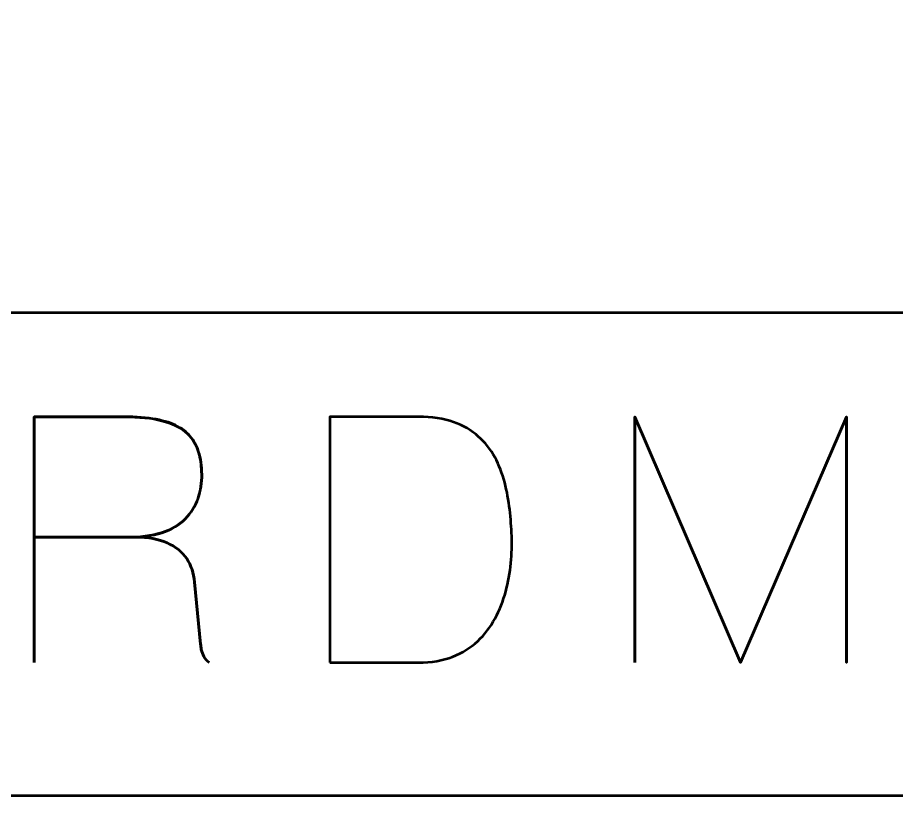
# Model space of a CAD drawing. Header units: centimetres. Extents: x -21 to 0, y -29.7 to 0.
# Drawn here: x -6.737 to -4.555, y -29.7 to -27.768 of the extents above; entities that cross this region are included whole.
import ezdxf

# ---------------------------------------------------------------- set-up
doc = ezdxf.new("R2010")
doc.units = ezdxf.units.CM
doc.header["$MEASUREMENT"] = 0
doc.layers.add('Layer 1', color=7, linetype='Continuous')

msp = doc.modelspace()

# ---------------------------------------------------------------- linework, layer by layer
at = {"layer": 'Layer 1', "color": 22, "lineweight": 53}
msp.add_open_spline([(-21.00003, -29.19995), (-21.00003, -29.19995), (-21.00003, -0.49992), (-21.00003, -0.49992), (-21.00003, -0.49992), (-21.00003, -0.22295), (-20.77694, 0.00004), (-20.49994, 0.00004), (-20.49994, 0.00004), (-20.49994, 0.00004), (-0.50008, 0.00004), (-0.50008, 0.00004), (-0.50008, 0.00004), (-0.22294, 0.00004), (0.00002, -0.22295), (0.00002, -0.49992), (0.00002, -0.49992), (0.00002, -0.49992), (0.00002, -29.19995), (0.00002, -29.19995), (0.00002, -29.19995), (0.00002, -29.47695), (-0.22294, -29.70004), (-0.50008, -29.70004), (-0.50008, -29.70004), (-0.50008, -29.70004), (-20.49994, -29.70004), (-20.49994, -29.70004), (-20.49994, -29.70004), (-20.77694, -29.70004), (-21.00003, -29.47695), (-21.00003, -29.19995)], degree=3, knots=[0, 0, 0, 0, 0.125, 0.125, 0.125, 0.125, 0.25, 0.25, 0.25, 0.25, 0.375, 0.375, 0.375, 0.375, 0.5, 0.5, 0.5, 0.5, 0.625, 0.625, 0.625, 0.625, 0.75, 0.75, 0.75, 0.75, 0.875, 0.875, 0.875, 0.875, 1, 1, 1, 1], dxfattribs=at)
at = {"layer": 'Layer 1', "color": 114, "lineweight": 53}
msp.add_open_spline([(-8.15002, -27.99995), (-8.15002, -27.99995), (-8.15002, -26.55), (-8.15002, -26.55), (-8.15002, -26.55), (-8.15002, -26.55), (-7.9125, -26.55), (-7.9125, -26.55), (-7.9125, -26.55), (-7.58118, -26.55), (-7.3125, -26.28131), (-7.3125, -25.95), (-7.3125, -25.95), (-7.3125, -25.61869), (-7.58118, -25.35), (-7.9125, -25.35), (-7.9125, -25.35), (-7.9125, -25.35), (-8.15002, -25.35), (-8.15002, -25.35), (-8.15002, -25.35), (-8.15002, -25.35), (-8.15002, -19.05), (-8.15002, -19.05), (-8.15002, -19.05), (-8.15002, -19.05), (-7.9125, -19.05), (-7.9125, -19.05), (-7.9125, -19.05), (-7.58118, -19.05), (-7.3125, -18.78132), (-7.3125, -18.45), (-7.3125, -18.45), (-7.3125, -18.11868), (-7.58118, -17.85), (-7.9125, -17.85), (-7.9125, -17.85), (-7.9125, -17.85), (-8.15002, -17.85), (-8.15002, -17.85), (-8.15002, -17.85), (-8.15002, -17.85), (-8.15002, -15.70005), (-8.15002, -15.70005), (-8.15002, -15.70005), (-8.15002, -15.42305), (-7.92693, -15.19995), (-7.64993, -15.19995), (-7.64993, -15.19995), (-7.64993, -15.19995), (-3.35007, -15.19995), (-3.35007, -15.19995), (-3.35007, -15.19995), (-3.07293, -15.19995), (-2.84997, -15.42305), (-2.84997, -15.70005), (-2.84997, -15.70005), (-2.84997, -15.70005), (-2.84997, -15.84998), (-2.84997, -15.84998), (-2.84997, -15.84998), (-2.84997, -15.84998), (-2.84997, -17.1615), (-2.84997, -17.1615), (-2.84997, -17.1615), (-2.84997, -17.1615), (-3.083, -17.1615), (-3.083, -17.1615), (-3.083, -17.1615), (-3.41432, -17.1615), (-3.683, -17.43018), (-3.683, -17.7615), (-3.683, -17.7615), (-3.683, -18.09282), (-3.41432, -18.3615), (-3.083, -18.3615), (-3.083, -18.3615), (-3.083, -18.3615), (-2.84997, -18.3615), (-2.84997, -18.3615), (-2.84997, -18.3615), (-2.84997, -18.3615), (-2.84997, -20.25), (-2.84997, -20.25), (-2.84997, -20.25), (-2.84997, -20.25), (-3.5875, -20.25), (-3.5875, -20.25), (-3.5875, -20.25), (-3.91882, -20.25), (-4.1875, -20.51868), (-4.1875, -20.85), (-4.1875, -20.85), (-4.1875, -21.18132), (-3.91882, -21.45), (-3.5875, -21.45), (-3.5875, -21.45), (-3.5875, -21.45), (-2.84997, -21.45), (-2.84997, -21.45), (-2.84997, -21.45), (-2.84997, -21.45), (-2.84997, -25.4615), (-2.84997, -25.4615), (-2.84997, -25.4615), (-2.84997, -25.4615), (-3.033, -25.4615), (-3.033, -25.4615), (-3.033, -25.4615), (-3.36432, -25.4615), (-3.633, -25.73019), (-3.633, -26.0615), (-3.633, -26.0615), (-3.633, -26.39281), (-3.36432, -26.6615), (-3.033, -26.6615), (-3.033, -26.6615), (-3.033, -26.6615), (-2.84997, -26.6615), (-2.84997, -26.6615), (-2.84997, -26.6615), (-2.84997, -26.6615), (-2.84997, -27.99995), (-2.84997, -27.99995), (-2.84997, -27.99995), (-2.84997, -28.27695), (-3.07293, -28.50005), (-3.35007, -28.50005), (-3.35007, -28.50005), (-3.35007, -28.50005), (-7.64993, -28.50005), (-7.64993, -28.50005), (-7.64993, -28.50005), (-7.92693, -28.50005), (-8.15002, -28.27695), (-8.15002, -27.99995)], degree=3, knots=[0, 0, 0, 0, 0.0294118, 0.0294118, 0.0294118, 0.0294118, 0.0588235, 0.0588235, 0.0588235, 0.0588235, 0.0882353, 0.0882353, 0.0882353, 0.0882353, 0.1176471, 0.1176471, 0.1176471, 0.1176471, 0.1470588, 0.1470588, 0.1470588, 0.1470588, 0.1764706, 0.1764706, 0.1764706, 0.1764706, 0.2058824, 0.2058824, 0.2058824, 0.2058824, 0.2352941, 0.2352941, 0.2352941, 0.2352941, 0.2647059, 0.2647059, 0.2647059, 0.2647059, 0.2941176, 0.2941176, 0.2941176, 0.2941176, 0.3235294, 0.3235294, 0.3235294, 0.3235294, 0.3529412, 0.3529412, 0.3529412, 0.3529412, 0.3823529, 0.3823529, 0.3823529, 0.3823529, 0.4117647, 0.4117647, 0.4117647, 0.4117647, 0.4411765, 0.4411765, 0.4411765, 0.4411765, 0.4705882, 0.4705882, 0.4705882, 0.4705882, 0.5, 0.5, 0.5, 0.5, 0.5294118, 0.5294118, 0.5294118, 0.5294118, 0.5588235, 0.5588235, 0.5588235, 0.5588235, 0.5882353, 0.5882353, 0.5882353, 0.5882353, 0.6176471, 0.6176471, 0.6176471, 0.6176471, 0.6470588, 0.6470588, 0.6470588, 0.6470588, 0.6764706, 0.6764706, 0.6764706, 0.6764706, 0.7058824, 0.7058824, 0.7058824, 0.7058824, 0.7352941, 0.7352941, 0.7352941, 0.7352941, 0.7647059, 0.7647059, 0.7647059, 0.7647059, 0.7941176, 0.7941176, 0.7941176, 0.7941176, 0.8235294, 0.8235294, 0.8235294, 0.8235294, 0.8529412, 0.8529412, 0.8529412, 0.8529412, 0.8823529, 0.8823529, 0.8823529, 0.8823529, 0.9117647, 0.9117647, 0.9117647, 0.9117647, 0.9411765, 0.9411765, 0.9411765, 0.9411765, 0.9705882, 0.9705882, 0.9705882, 0.9705882, 1, 1, 1, 1], dxfattribs=at)
at = {"layer": 'Layer 1', "color": 30, "lineweight": 53}
for points, knots in [([(-6.69558, -29.36992), (-6.69558, -29.36992), (-6.69558, -28.75947), (-6.69558, -28.75947), (-6.69558, -28.75947), (-6.69558, -28.75947), (-6.47291, -28.75947), (-6.47291, -28.75947), (-6.47291, -28.75947), (-6.44186, -28.75947), (-6.41533, -28.76159), (-6.39346, -28.76568), (-6.39346, -28.76568), (-6.37145, -28.76977), (-6.35324, -28.7757), (-6.33885, -28.78346), (-6.33885, -28.78346), (-6.32446, -28.79122), (-6.31317, -28.80068), (-6.30484, -28.81182), (-6.30484, -28.81182), (-6.29637, -28.82283), (-6.29045, -28.83539), (-6.28664, -28.84936), (-6.28664, -28.84936), (-6.28283, -28.86333), (-6.28057, -28.87843), (-6.27986, -28.89494), (-6.27986, -28.89494), (-6.27888, -28.91568), (-6.28113, -28.93572), (-6.2865, -28.95505), (-6.2865, -28.95505), (-6.292, -28.97453), (-6.30145, -28.99188), (-6.31486, -29.0074), (-6.31486, -29.0074), (-6.32841, -29.02293), (-6.34661, -29.0352), (-6.36975, -29.04438), (-6.36975, -29.04438), (-6.39289, -29.05341), (-6.42154, -29.0582), (-6.45597, -29.05835), (-6.45597, -29.05835), (-6.45597, -29.05835), (-6.69558, -29.05835), (-6.69558, -29.05835), (-6.69558, -29.05835), (-6.69558, -29.05835), (-6.45597, -29.05835), (-6.45597, -29.05835), (-6.45597, -29.05835), (-6.42225, -29.0582), (-6.39388, -29.05341), (-6.37088, -29.04438), (-6.37088, -29.04438), (-6.34788, -29.0352), (-6.32954, -29.02293), (-6.31585, -29.0074), (-6.31585, -29.0074), (-6.30216, -28.99188), (-6.29256, -28.97453), (-6.28692, -28.95505), (-6.28692, -28.95505), (-6.28128, -28.93572), (-6.27888, -28.91568), (-6.27986, -28.89494), (-6.27986, -28.89494), (-6.28071, -28.87434), (-6.28424, -28.85571), (-6.29045, -28.83906), (-6.29045, -28.83906), (-6.29652, -28.82255), (-6.30668, -28.8083), (-6.32079, -28.79644), (-6.32079, -28.79644), (-6.3349, -28.78459), (-6.35437, -28.77542), (-6.37907, -28.76907), (-6.37907, -28.76907), (-6.40376, -28.76272), (-6.43509, -28.75947), (-6.47291, -28.75947), (-6.47291, -28.75947), (-6.47291, -28.75947), (-6.69558, -28.75947), (-6.69558, -28.75947), (-6.69558, -28.75947), (-6.69558, -28.75947), (-6.69558, -29.36992), (-6.69558, -29.36992)], [0, 0, 0, 0, 0.0434783, 0.0434783, 0.0434783, 0.0434783, 0.0869565, 0.0869565, 0.0869565, 0.0869565, 0.1304348, 0.1304348, 0.1304348, 0.1304348, 0.173913, 0.173913, 0.173913, 0.173913, 0.2173913, 0.2173913, 0.2173913, 0.2173913, 0.2608696, 0.2608696, 0.2608696, 0.2608696, 0.3043478, 0.3043478, 0.3043478, 0.3043478, 0.3478261, 0.3478261, 0.3478261, 0.3478261, 0.3913043, 0.3913043, 0.3913043, 0.3913043, 0.4347826, 0.4347826, 0.4347826, 0.4347826, 0.4782609, 0.4782609, 0.4782609, 0.4782609, 0.5217391, 0.5217391, 0.5217391, 0.5217391, 0.5652174, 0.5652174, 0.5652174, 0.5652174, 0.6086957, 0.6086957, 0.6086957, 0.6086957, 0.6521739, 0.6521739, 0.6521739, 0.6521739, 0.6956522, 0.6956522, 0.6956522, 0.6956522, 0.7391304, 0.7391304, 0.7391304, 0.7391304, 0.7826087, 0.7826087, 0.7826087, 0.7826087, 0.826087, 0.826087, 0.826087, 0.826087, 0.8695652, 0.8695652, 0.8695652, 0.8695652, 0.9130435, 0.9130435, 0.9130435, 0.9130435, 0.9565217, 0.9565217, 0.9565217, 0.9565217, 1, 1, 1, 1]), ([(-5.96152, -29.36992), (-5.96152, -29.36992), (-5.96152, -28.75947), (-5.96152, -28.75947), (-5.96152, -28.75947), (-5.96152, -28.75947), (-5.74139, -28.75947), (-5.74139, -28.75947), (-5.74139, -28.75947), (-5.70794, -28.75961), (-5.67901, -28.76399), (-5.6546, -28.77259), (-5.6546, -28.77259), (-5.63033, -28.7812), (-5.60973, -28.79306), (-5.59308, -28.80801), (-5.59308, -28.80801), (-5.57628, -28.82311), (-5.56274, -28.84047), (-5.55215, -28.85994), (-5.55215, -28.85994), (-5.54157, -28.87956), (-5.53339, -28.90044), (-5.5276, -28.9226), (-5.5276, -28.9226), (-5.52182, -28.94461), (-5.51772, -28.96705), (-5.51518, -28.98977), (-5.51518, -28.98977), (-5.51264, -29.01248), (-5.51095, -29.0345), (-5.51024, -29.05581), (-5.51024, -29.05581), (-5.50926, -29.07711), (-5.50996, -29.09955), (-5.51222, -29.12312), (-5.51222, -29.12312), (-5.51448, -29.14668), (-5.51871, -29.17025), (-5.52506, -29.19367), (-5.52506, -29.19367), (-5.53127, -29.2171), (-5.54016, -29.23939), (-5.55159, -29.26042), (-5.55159, -29.26042), (-5.56288, -29.28158), (-5.57727, -29.30035), (-5.59449, -29.31672), (-5.59449, -29.31672), (-5.61184, -29.33309), (-5.63259, -29.34607), (-5.65686, -29.35553), (-5.65686, -29.35553), (-5.68113, -29.36498), (-5.70935, -29.36978), (-5.74139, -29.36992), (-5.74139, -29.36992), (-5.74139, -29.36992), (-5.96152, -29.36992), (-5.96152, -29.36992)], [0, 0, 0, 0, 0.0666667, 0.0666667, 0.0666667, 0.0666667, 0.1333333, 0.1333333, 0.1333333, 0.1333333, 0.2, 0.2, 0.2, 0.2, 0.2666667, 0.2666667, 0.2666667, 0.2666667, 0.3333333, 0.3333333, 0.3333333, 0.3333333, 0.4, 0.4, 0.4, 0.4, 0.4666667, 0.4666667, 0.4666667, 0.4666667, 0.5333333, 0.5333333, 0.5333333, 0.5333333, 0.6, 0.6, 0.6, 0.6, 0.6666667, 0.6666667, 0.6666667, 0.6666667, 0.7333333, 0.7333333, 0.7333333, 0.7333333, 0.8, 0.8, 0.8, 0.8, 0.8666667, 0.8666667, 0.8666667, 0.8666667, 0.9333333, 0.9333333, 0.9333333, 0.9333333, 1, 1, 1, 1]), ([(-5.96152, -29.36992), (-5.96152, -29.36992), (-5.96152, -28.75947), (-5.96152, -28.75947), (-5.96152, -28.75947), (-5.96152, -28.75947), (-5.74139, -28.75947), (-5.74139, -28.75947), (-5.74139, -28.75947), (-5.70794, -28.75961), (-5.67901, -28.76399), (-5.6546, -28.77259), (-5.6546, -28.77259), (-5.63033, -28.7812), (-5.60973, -28.79306), (-5.59308, -28.80801), (-5.59308, -28.80801), (-5.57628, -28.82311), (-5.56274, -28.84047), (-5.55215, -28.85994), (-5.55215, -28.85994), (-5.54157, -28.87956), (-5.53339, -28.90044), (-5.5276, -28.9226), (-5.5276, -28.9226), (-5.52182, -28.94461), (-5.51772, -28.96705), (-5.51518, -28.98977), (-5.51518, -28.98977), (-5.51264, -29.01248), (-5.51095, -29.0345), (-5.51024, -29.05581), (-5.51024, -29.05581), (-5.50926, -29.07711), (-5.50996, -29.09955), (-5.51222, -29.12312), (-5.51222, -29.12312), (-5.51448, -29.14668), (-5.51871, -29.17025), (-5.52506, -29.19367), (-5.52506, -29.19367), (-5.53127, -29.2171), (-5.54016, -29.23939), (-5.55159, -29.26042), (-5.55159, -29.26042), (-5.56288, -29.28158), (-5.57727, -29.30035), (-5.59449, -29.31672), (-5.59449, -29.31672), (-5.61184, -29.33309), (-5.63259, -29.34607), (-5.65686, -29.35553), (-5.65686, -29.35553), (-5.68113, -29.36498), (-5.70935, -29.36978), (-5.74139, -29.36992), (-5.74139, -29.36992), (-5.74139, -29.36992), (-5.96152, -29.36992), (-5.96152, -29.36992)], [0, 0, 0, 0, 0.0666667, 0.0666667, 0.0666667, 0.0666667, 0.1333333, 0.1333333, 0.1333333, 0.1333333, 0.2, 0.2, 0.2, 0.2, 0.2666667, 0.2666667, 0.2666667, 0.2666667, 0.3333333, 0.3333333, 0.3333333, 0.3333333, 0.4, 0.4, 0.4, 0.4, 0.4666667, 0.4666667, 0.4666667, 0.4666667, 0.5333333, 0.5333333, 0.5333333, 0.5333333, 0.6, 0.6, 0.6, 0.6, 0.6666667, 0.6666667, 0.6666667, 0.6666667, 0.7333333, 0.7333333, 0.7333333, 0.7333333, 0.8, 0.8, 0.8, 0.8, 0.8666667, 0.8666667, 0.8666667, 0.8666667, 0.9333333, 0.9333333, 0.9333333, 0.9333333, 1, 1, 1, 1]), ([(-5.2046, -29.36992), (-5.2046, -29.36992), (-5.2046, -28.75947), (-5.2046, -28.75947), (-5.2046, -28.75947), (-5.2046, -28.75947), (-4.94213, -29.36992), (-4.94213, -29.36992), (-4.94213, -29.36992), (-4.94213, -29.36992), (-4.67882, -28.75947), (-4.67882, -28.75947), (-4.67882, -28.75947), (-4.67882, -28.75947), (-4.67882, -29.36992), (-4.67882, -29.36992), (-4.67882, -29.36992), (-4.67882, -29.36992), (-4.67882, -28.75947), (-4.67882, -28.75947), (-4.67882, -28.75947), (-4.67882, -28.75947), (-4.94213, -29.36992), (-4.94213, -29.36992), (-4.94213, -29.36992), (-4.94213, -29.36992), (-5.2046, -28.75947), (-5.2046, -28.75947), (-5.2046, -28.75947), (-5.2046, -28.75947), (-5.2046, -29.36992), (-5.2046, -29.36992)], [0, 0, 0, 0, 0.125, 0.125, 0.125, 0.125, 0.25, 0.25, 0.25, 0.25, 0.375, 0.375, 0.375, 0.375, 0.5, 0.5, 0.5, 0.5, 0.625, 0.625, 0.625, 0.625, 0.75, 0.75, 0.75, 0.75, 0.875, 0.875, 0.875, 0.875, 1, 1, 1, 1]), ([(-6.26124, -29.36992), (-6.26688, -29.36583), (-6.27112, -29.36089), (-6.27422, -29.3551), (-6.27422, -29.3551), (-6.27732, -29.34932), (-6.27944, -29.34353), (-6.28071, -29.33789), (-6.28071, -29.33789), (-6.28184, -29.33238), (-6.2824, -29.32773), (-6.2824, -29.3242), (-6.2824, -29.3242), (-6.2824, -29.3242), (-6.29764, -29.17011), (-6.29764, -29.17011), (-6.29764, -29.17011), (-6.29934, -29.14795), (-6.30583, -29.12848), (-6.31698, -29.11183), (-6.31698, -29.11183), (-6.32827, -29.09503), (-6.34435, -29.08205), (-6.36552, -29.0726), (-6.36552, -29.0726), (-6.38654, -29.06328), (-6.41279, -29.05849), (-6.44412, -29.05835), (-6.44412, -29.05835), (-6.41279, -29.05849), (-6.38654, -29.06328), (-6.36552, -29.0726), (-6.36552, -29.0726), (-6.34435, -29.08205), (-6.32827, -29.09503), (-6.31698, -29.11183), (-6.31698, -29.11183), (-6.30583, -29.12848), (-6.29934, -29.14795), (-6.29764, -29.17011), (-6.29764, -29.17011), (-6.29764, -29.17011), (-6.2824, -29.3242), (-6.2824, -29.3242), (-6.2824, -29.3242), (-6.2824, -29.32773), (-6.28184, -29.33238), (-6.28071, -29.33789), (-6.28071, -29.33789), (-6.27944, -29.34353), (-6.27732, -29.34932), (-6.27422, -29.3551), (-6.27422, -29.3551), (-6.27112, -29.36089), (-6.26688, -29.36583), (-6.26124, -29.36992)], [0, 0, 0, 0, 0.0714286, 0.0714286, 0.0714286, 0.0714286, 0.1428571, 0.1428571, 0.1428571, 0.1428571, 0.2142857, 0.2142857, 0.2142857, 0.2142857, 0.2857143, 0.2857143, 0.2857143, 0.2857143, 0.3571429, 0.3571429, 0.3571429, 0.3571429, 0.4285714, 0.4285714, 0.4285714, 0.4285714, 0.5, 0.5, 0.5, 0.5, 0.5714286, 0.5714286, 0.5714286, 0.5714286, 0.6428571, 0.6428571, 0.6428571, 0.6428571, 0.7142857, 0.7142857, 0.7142857, 0.7142857, 0.7857143, 0.7857143, 0.7857143, 0.7857143, 0.8571429, 0.8571429, 0.8571429, 0.8571429, 0.9285714, 0.9285714, 0.9285714, 0.9285714, 1, 1, 1, 1])]:
    msp.add_open_spline(points, degree=3, knots=knots, dxfattribs=at)

doc.saveas('drawing.dxf')
